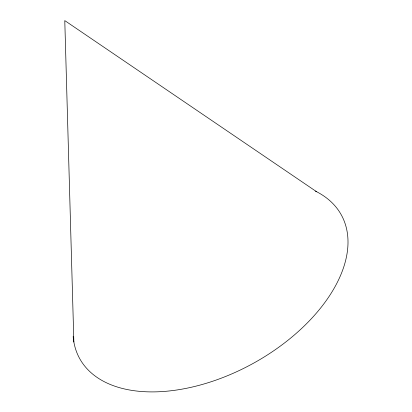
<?xml version="1.0" encoding="UTF-8"?>
<svg xmlns="http://www.w3.org/2000/svg" width="412" height="412" viewBox="0 0 412 412"><rect width="100%" height="100%" fill="white"/><g stroke="black" fill="none" stroke-linecap="round" stroke-linejoin="round"><path stroke-width="0.62" d="M316.529 191.673L64.777 20.6L73.861 341.996M315.438 191.127A149.242 87.756 -28.7 0 1 261.316 358.718A149.242 87.756 -28.7 0 1 73.161 336.506"/></g></svg>
